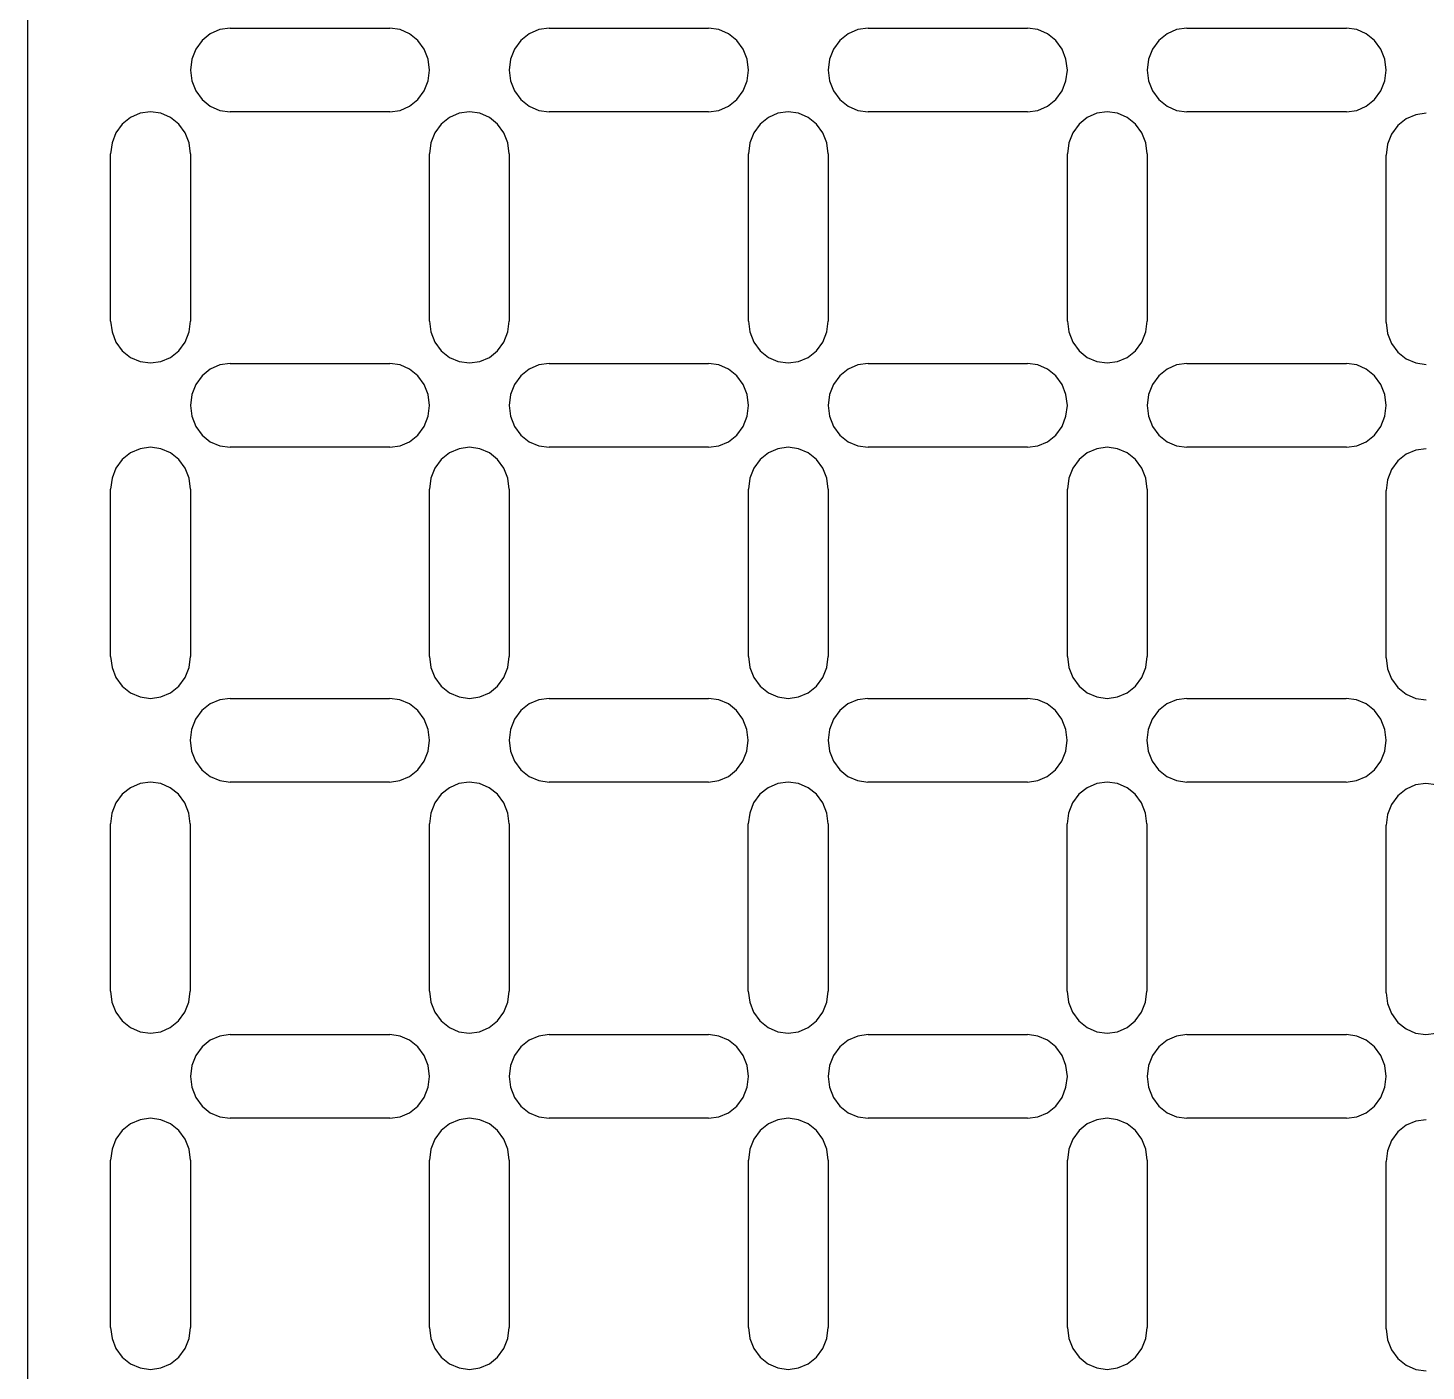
# Model space of a CAD drawing. Extents: x -295 to 295, y -225 to 225.
# Drawn here: x -121.8 to -71, y -147.5 to -98.7 of the extents above; entities that cross this region are included whole.
import ezdxf

# ---------------------------------------------------------------- set-up
doc = ezdxf.new("R2010")
doc.units = 0
doc.layers.get('0').update_dxf_attribs({"linetype": 'CONTINUOUS'})

msp = doc.modelspace()

# ---------------------------------------------------------------- linework, layer by layer
for p, q in [((-121.844, -164.56), (-121.844, -64.523)), ((-115.218, -98.933), (-115.518, -99.175)), ((-114.868, -98.781), (-115.218, -98.933)), ((-114.494, -98.729), (-114.868, -98.781)), ((-114.494, -98.729), (-108.7, -98.729)), ((-108.325, -98.781), (-108.7, -98.729)), ((-107.976, -98.933), (-108.325, -98.781)), ((-107.676, -99.175), (-107.976, -98.933)), ((-103.631, -98.933), (-103.93, -99.175)), ((-103.281, -98.781), (-103.631, -98.933)), ((-102.906, -98.729), (-103.281, -98.781)), ((-102.906, -98.729), (-97.113, -98.729)), ((-96.738, -98.781), (-97.113, -98.729)), ((-96.388, -98.933), (-96.738, -98.781)), ((-96.088, -99.175), (-96.388, -98.933)), ((-92.043, -98.933), (-92.343, -99.175)), ((-91.694, -98.781), (-92.043, -98.933)), ((-91.319, -98.729), (-91.694, -98.781)), ((-91.319, -98.729), (-85.525, -98.729)), ((-85.151, -98.781), (-85.525, -98.729)), ((-84.801, -98.933), (-85.151, -98.781)), ((-84.501, -99.175), (-84.801, -98.933)), ((-80.456, -98.933), (-80.756, -99.175)), ((-80.107, -98.781), (-80.456, -98.933)), ((-79.732, -98.729), (-80.107, -98.781)), ((-79.732, -98.729), (-73.938, -98.729)), ((-73.563, -98.781), (-73.938, -98.729)), ((-73.214, -98.933), (-73.563, -98.781)), ((-72.914, -99.175), (-73.214, -98.933)), ((-115.748, -99.49), (-115.893, -99.856)), ((-115.518, -99.175), (-115.748, -99.49)), ((-107.446, -99.49), (-107.676, -99.175)), ((-107.301, -99.856), (-107.446, -99.49)), ((-104.161, -99.49), (-104.305, -99.856)), ((-103.93, -99.175), (-104.161, -99.49)), ((-95.858, -99.49), (-96.088, -99.175)), ((-95.714, -99.856), (-95.858, -99.49)), ((-92.573, -99.49), (-92.718, -99.856)), ((-92.343, -99.175), (-92.573, -99.49)), ((-84.271, -99.49), (-84.501, -99.175)), ((-84.126, -99.856), (-84.271, -99.49)), ((-80.986, -99.49), (-81.131, -99.856)), ((-80.756, -99.175), (-80.986, -99.49)), ((-72.684, -99.49), (-72.914, -99.175)), ((-72.539, -99.856), (-72.684, -99.49)), ((-115.893, -99.856), (-115.942, -100.25)), ((-107.252, -100.25), (-107.301, -99.856)), ((-104.305, -99.856), (-104.355, -100.25)), ((-95.664, -100.25), (-95.714, -99.856)), ((-92.718, -99.856), (-92.767, -100.25)), ((-84.077, -100.25), (-84.126, -99.856)), ((-81.131, -99.856), (-81.18, -100.25)), ((-72.49, -100.25), (-72.539, -99.856)), ((-115.942, -100.25), (-115.893, -100.643)), ((-107.301, -100.643), (-107.252, -100.25)), ((-104.355, -100.25), (-104.305, -100.643)), ((-95.714, -100.643), (-95.664, -100.25)), ((-92.767, -100.25), (-92.718, -100.643)), ((-84.126, -100.643), (-84.077, -100.25)), ((-81.18, -100.25), (-81.131, -100.643)), ((-72.539, -100.643), (-72.49, -100.25)), ((-115.893, -100.643), (-115.748, -101.01)), ((-115.748, -101.01), (-115.518, -101.325)), ((-107.676, -101.325), (-107.446, -101.01)), ((-107.446, -101.01), (-107.301, -100.643)), ((-104.305, -100.643), (-104.161, -101.01)), ((-104.161, -101.01), (-103.93, -101.325)), ((-96.088, -101.325), (-95.858, -101.01)), ((-95.858, -101.01), (-95.714, -100.643)), ((-92.718, -100.643), (-92.573, -101.01)), ((-92.573, -101.01), (-92.343, -101.325)), ((-84.501, -101.325), (-84.271, -101.01)), ((-84.271, -101.01), (-84.126, -100.643)), ((-81.131, -100.643), (-80.986, -101.01)), ((-80.986, -101.01), (-80.756, -101.325)), ((-72.914, -101.325), (-72.684, -101.01)), ((-72.684, -101.01), (-72.539, -100.643)), ((-115.518, -101.325), (-115.218, -101.566)), ((-115.218, -101.566), (-114.868, -101.718)), ((-108.325, -101.718), (-107.976, -101.566)), ((-107.976, -101.566), (-107.676, -101.325)), ((-103.93, -101.325), (-103.631, -101.566)), ((-103.631, -101.566), (-103.281, -101.718)), ((-96.738, -101.718), (-96.388, -101.566)), ((-96.388, -101.566), (-96.088, -101.325)), ((-92.343, -101.325), (-92.043, -101.566)), ((-92.043, -101.566), (-91.694, -101.718)), ((-85.151, -101.718), (-84.801, -101.566)), ((-84.801, -101.566), (-84.501, -101.325)), ((-80.756, -101.325), (-80.456, -101.566)), ((-80.456, -101.566), (-80.107, -101.718)), ((-73.563, -101.718), (-73.214, -101.566)), ((-73.214, -101.566), (-72.914, -101.325)), ((-118.115, -101.973), (-118.415, -102.214)), ((-117.765, -101.821), (-118.115, -101.973)), ((-117.39, -101.769), (-117.765, -101.821)), ((-117.016, -101.821), (-117.39, -101.769)), ((-116.666, -101.973), (-117.016, -101.821)), ((-116.366, -102.214), (-116.666, -101.973)), ((-114.868, -101.718), (-114.494, -101.77)), ((-108.7, -101.77), (-114.494, -101.77)), ((-108.7, -101.77), (-108.325, -101.718)), ((-106.527, -101.973), (-106.827, -102.214)), ((-106.178, -101.821), (-106.527, -101.973)), ((-105.803, -101.769), (-106.178, -101.821)), ((-105.428, -101.821), (-105.803, -101.769)), ((-105.079, -101.973), (-105.428, -101.821)), ((-104.779, -102.214), (-105.079, -101.973)), ((-103.281, -101.718), (-102.906, -101.77)), ((-97.113, -101.77), (-102.906, -101.77)), ((-97.113, -101.77), (-96.738, -101.718)), ((-94.94, -101.973), (-95.24, -102.214)), ((-94.591, -101.821), (-94.94, -101.973)), ((-94.216, -101.769), (-94.591, -101.821)), ((-93.841, -101.821), (-94.216, -101.769)), ((-93.492, -101.973), (-93.841, -101.821)), ((-93.192, -102.214), (-93.492, -101.973)), ((-91.694, -101.718), (-91.319, -101.77)), ((-85.525, -101.77), (-91.319, -101.77)), ((-85.525, -101.77), (-85.151, -101.718)), ((-83.353, -101.973), (-83.653, -102.214)), ((-83.003, -101.821), (-83.353, -101.973)), ((-82.629, -101.769), (-83.003, -101.821)), ((-82.254, -101.821), (-82.629, -101.769)), ((-81.904, -101.973), (-82.254, -101.821)), ((-81.604, -102.214), (-81.904, -101.973)), ((-80.107, -101.718), (-79.732, -101.77)), ((-73.938, -101.77), (-79.732, -101.77)), ((-73.938, -101.77), (-73.563, -101.718)), ((-71.765, -102.025), (-72.065, -102.266)), ((-71.416, -101.873), (-71.765, -102.025)), ((-71.041, -101.821), (-71.416, -101.873)), ((-118.645, -102.529), (-118.789, -102.896)), ((-118.415, -102.214), (-118.645, -102.529)), ((-116.136, -102.529), (-116.366, -102.214)), ((-115.991, -102.896), (-116.136, -102.529)), ((-107.057, -102.529), (-107.202, -102.896)), ((-106.827, -102.214), (-107.057, -102.529)), ((-104.549, -102.529), (-104.779, -102.214)), ((-104.404, -102.896), (-104.549, -102.529)), ((-95.47, -102.529), (-95.615, -102.896)), ((-95.24, -102.214), (-95.47, -102.529)), ((-92.961, -102.529), (-93.192, -102.214)), ((-92.817, -102.896), (-92.961, -102.529)), ((-83.883, -102.529), (-84.028, -102.896)), ((-83.653, -102.214), (-83.883, -102.529)), ((-81.374, -102.529), (-81.604, -102.214)), ((-81.229, -102.896), (-81.374, -102.529)), ((-72.296, -102.581), (-72.44, -102.948)), ((-72.065, -102.266), (-72.296, -102.581)), ((-118.789, -102.896), (-118.839, -103.289)), ((-115.942, -103.289), (-115.991, -102.896)), ((-107.202, -102.896), (-107.252, -103.289)), ((-104.355, -103.289), (-104.404, -102.896)), ((-95.615, -102.896), (-95.664, -103.289)), ((-92.767, -103.289), (-92.817, -102.896)), ((-84.028, -102.896), (-84.077, -103.289)), ((-81.18, -103.289), (-81.229, -102.896)), ((-72.44, -102.948), (-72.49, -103.341)), ((-118.839, -109.37), (-118.839, -103.289)), ((-115.942, -103.289), (-115.942, -109.37)), ((-107.252, -109.37), (-107.252, -103.289)), ((-104.355, -103.289), (-104.355, -109.37)), ((-95.664, -109.37), (-95.664, -103.289)), ((-92.767, -103.289), (-92.767, -109.37)), ((-84.077, -109.37), (-84.077, -103.289)), ((-81.18, -103.289), (-81.18, -109.37)), ((-72.49, -109.422), (-72.49, -103.341)), ((-118.839, -109.37), (-118.789, -109.764)), ((-115.991, -109.764), (-115.942, -109.37)), ((-107.252, -109.37), (-107.202, -109.764)), ((-104.404, -109.764), (-104.355, -109.37)), ((-95.664, -109.37), (-95.615, -109.764)), ((-92.817, -109.764), (-92.767, -109.37)), ((-84.077, -109.37), (-84.028, -109.764)), ((-81.229, -109.764), (-81.18, -109.37)), ((-72.49, -109.422), (-72.44, -109.816)), ((-118.789, -109.764), (-118.645, -110.13)), ((-118.645, -110.13), (-118.415, -110.445)), ((-116.366, -110.445), (-116.136, -110.13)), ((-116.136, -110.13), (-115.991, -109.764)), ((-107.202, -109.764), (-107.057, -110.13)), ((-107.057, -110.13), (-106.827, -110.445)), ((-104.779, -110.445), (-104.549, -110.13)), ((-104.549, -110.13), (-104.404, -109.764)), ((-95.615, -109.764), (-95.47, -110.13)), ((-95.47, -110.13), (-95.24, -110.445)), ((-93.192, -110.445), (-92.961, -110.13)), ((-92.961, -110.13), (-92.817, -109.764)), ((-84.028, -109.764), (-83.883, -110.13)), ((-83.883, -110.13), (-83.653, -110.445)), ((-81.604, -110.445), (-81.374, -110.13)), ((-81.374, -110.13), (-81.229, -109.764)), ((-72.44, -109.816), (-72.296, -110.182)), ((-72.296, -110.182), (-72.065, -110.497)), ((-118.415, -110.445), (-118.115, -110.687)), ((-118.115, -110.687), (-117.765, -110.839)), ((-117.016, -110.839), (-116.666, -110.687)), ((-116.666, -110.687), (-116.366, -110.445)), ((-106.827, -110.445), (-106.527, -110.687)), ((-106.527, -110.687), (-106.178, -110.839)), ((-105.428, -110.839), (-105.079, -110.687)), ((-105.079, -110.687), (-104.779, -110.445)), ((-95.24, -110.445), (-94.94, -110.687)), ((-94.94, -110.687), (-94.591, -110.839)), ((-93.841, -110.839), (-93.492, -110.687)), ((-93.492, -110.687), (-93.192, -110.445)), ((-83.653, -110.445), (-83.353, -110.687)), ((-83.353, -110.687), (-83.003, -110.839)), ((-82.254, -110.839), (-81.904, -110.687)), ((-81.904, -110.687), (-81.604, -110.445)), ((-72.065, -110.497), (-71.765, -110.739)), ((-71.765, -110.739), (-71.416, -110.891)), ((-117.765, -110.839), (-117.39, -110.891)), ((-117.39, -110.891), (-117.016, -110.839)), ((-115.218, -111.116), (-115.518, -111.357)), ((-114.868, -110.964), (-115.218, -111.116)), ((-114.494, -110.912), (-114.868, -110.964)), ((-114.494, -110.912), (-108.7, -110.912)), ((-108.325, -110.964), (-108.7, -110.912)), ((-107.976, -111.116), (-108.325, -110.964)), ((-107.676, -111.357), (-107.976, -111.116)), ((-106.178, -110.839), (-105.803, -110.891)), ((-105.803, -110.891), (-105.428, -110.839)), ((-103.631, -111.116), (-103.93, -111.357)), ((-103.281, -110.964), (-103.631, -111.116)), ((-102.906, -110.912), (-103.281, -110.964)), ((-102.906, -110.912), (-97.113, -110.912)), ((-96.738, -110.964), (-97.113, -110.912)), ((-96.388, -111.116), (-96.738, -110.964)), ((-96.088, -111.357), (-96.388, -111.116)), ((-94.591, -110.839), (-94.216, -110.891)), ((-94.216, -110.891), (-93.841, -110.839)), ((-92.043, -111.116), (-92.343, -111.357)), ((-91.694, -110.964), (-92.043, -111.116)), ((-91.319, -110.912), (-91.694, -110.964)), ((-91.319, -110.912), (-85.525, -110.912)), ((-85.151, -110.964), (-85.525, -110.912)), ((-84.801, -111.116), (-85.151, -110.964)), ((-84.501, -111.357), (-84.801, -111.116)), ((-83.003, -110.839), (-82.629, -110.891)), ((-82.629, -110.891), (-82.254, -110.839)), ((-80.456, -111.116), (-80.756, -111.357)), ((-80.107, -110.964), (-80.456, -111.116)), ((-79.732, -110.912), (-80.107, -110.964)), ((-79.732, -110.912), (-73.938, -110.912)), ((-73.563, -110.964), (-73.938, -110.912)), ((-73.214, -111.116), (-73.563, -110.964)), ((-72.914, -111.357), (-73.214, -111.116)), ((-71.416, -110.891), (-71.041, -110.942)), ((-115.748, -111.672), (-115.893, -112.039)), ((-115.518, -111.357), (-115.748, -111.672)), ((-107.446, -111.672), (-107.676, -111.357)), ((-107.301, -112.039), (-107.446, -111.672)), ((-104.161, -111.672), (-104.305, -112.039)), ((-103.93, -111.357), (-104.161, -111.672)), ((-95.858, -111.672), (-96.088, -111.357)), ((-95.714, -112.039), (-95.858, -111.672)), ((-92.573, -111.672), (-92.718, -112.039)), ((-92.343, -111.357), (-92.573, -111.672)), ((-84.271, -111.672), (-84.501, -111.357)), ((-84.126, -112.039), (-84.271, -111.672)), ((-80.986, -111.672), (-81.131, -112.039)), ((-80.756, -111.357), (-80.986, -111.672)), ((-72.684, -111.672), (-72.914, -111.357)), ((-72.539, -112.039), (-72.684, -111.672)), ((-115.893, -112.039), (-115.942, -112.432)), ((-107.252, -112.432), (-107.301, -112.039)), ((-104.305, -112.039), (-104.355, -112.432)), ((-95.664, -112.432), (-95.714, -112.039)), ((-92.718, -112.039), (-92.767, -112.432)), ((-84.077, -112.432), (-84.126, -112.039)), ((-81.131, -112.039), (-81.18, -112.432)), ((-72.49, -112.432), (-72.539, -112.039)), ((-115.942, -112.432), (-115.893, -112.826)), ((-107.301, -112.826), (-107.252, -112.432)), ((-104.355, -112.432), (-104.305, -112.826)), ((-95.714, -112.826), (-95.664, -112.432)), ((-92.767, -112.432), (-92.718, -112.826)), ((-84.126, -112.826), (-84.077, -112.432)), ((-81.18, -112.432), (-81.131, -112.826)), ((-72.539, -112.826), (-72.49, -112.432)), ((-115.893, -112.826), (-115.748, -113.193)), ((-115.748, -113.193), (-115.518, -113.507)), ((-107.676, -113.507), (-107.446, -113.193)), ((-107.446, -113.193), (-107.301, -112.826)), ((-104.305, -112.826), (-104.161, -113.193)), ((-104.161, -113.193), (-103.93, -113.507)), ((-96.088, -113.507), (-95.858, -113.193)), ((-95.858, -113.193), (-95.714, -112.826)), ((-92.718, -112.826), (-92.573, -113.193)), ((-92.573, -113.193), (-92.343, -113.507)), ((-84.501, -113.507), (-84.271, -113.193)), ((-84.271, -113.193), (-84.126, -112.826)), ((-81.131, -112.826), (-80.986, -113.193)), ((-80.986, -113.193), (-80.756, -113.507)), ((-72.914, -113.507), (-72.684, -113.193)), ((-72.684, -113.193), (-72.539, -112.826)), ((-115.518, -113.507), (-115.218, -113.749)), ((-115.218, -113.749), (-114.868, -113.901)), ((-108.325, -113.901), (-107.976, -113.749)), ((-107.976, -113.749), (-107.676, -113.507)), ((-103.93, -113.507), (-103.631, -113.749)), ((-103.631, -113.749), (-103.281, -113.901)), ((-96.738, -113.901), (-96.388, -113.749)), ((-96.388, -113.749), (-96.088, -113.507)), ((-92.343, -113.507), (-92.043, -113.749)), ((-92.043, -113.749), (-91.694, -113.901)), ((-85.151, -113.901), (-84.801, -113.749)), ((-84.801, -113.749), (-84.501, -113.507)), ((-80.756, -113.507), (-80.456, -113.749)), ((-80.456, -113.749), (-80.107, -113.901)), ((-73.563, -113.901), (-73.214, -113.749)), ((-73.214, -113.749), (-72.914, -113.507)), ((-118.115, -114.156), (-118.415, -114.397)), ((-117.765, -114.004), (-118.115, -114.156)), ((-117.39, -113.952), (-117.765, -114.004)), ((-117.016, -114.004), (-117.39, -113.952)), ((-116.666, -114.156), (-117.016, -114.004)), ((-116.366, -114.397), (-116.666, -114.156)), ((-114.868, -113.901), (-114.494, -113.953)), ((-108.7, -113.953), (-114.494, -113.953)), ((-108.7, -113.953), (-108.325, -113.901)), ((-106.527, -114.156), (-106.827, -114.397)), ((-106.178, -114.004), (-106.527, -114.156)), ((-105.803, -113.952), (-106.178, -114.004)), ((-105.428, -114.004), (-105.803, -113.952)), ((-105.079, -114.156), (-105.428, -114.004)), ((-104.779, -114.397), (-105.079, -114.156)), ((-103.281, -113.901), (-102.906, -113.953)), ((-97.113, -113.953), (-102.906, -113.953)), ((-97.113, -113.953), (-96.738, -113.901)), ((-94.94, -114.156), (-95.24, -114.397)), ((-94.591, -114.004), (-94.94, -114.156)), ((-94.216, -113.952), (-94.591, -114.004)), ((-93.841, -114.004), (-94.216, -113.952)), ((-93.492, -114.156), (-93.841, -114.004)), ((-93.192, -114.397), (-93.492, -114.156)), ((-91.694, -113.901), (-91.319, -113.953)), ((-85.525, -113.953), (-91.319, -113.953)), ((-85.525, -113.953), (-85.151, -113.901)), ((-83.353, -114.156), (-83.653, -114.397)), ((-83.003, -114.004), (-83.353, -114.156)), ((-82.629, -113.952), (-83.003, -114.004)), ((-82.254, -114.004), (-82.629, -113.952)), ((-81.904, -114.156), (-82.254, -114.004)), ((-81.604, -114.397), (-81.904, -114.156)), ((-80.107, -113.901), (-79.732, -113.953)), ((-73.938, -113.953), (-79.732, -113.953)), ((-73.938, -113.953), (-73.563, -113.901)), ((-71.765, -114.207), (-72.065, -114.449)), ((-71.416, -114.056), (-71.765, -114.207)), ((-71.041, -114.004), (-71.416, -114.056)), ((-118.645, -114.712), (-118.789, -115.079)), ((-118.415, -114.397), (-118.645, -114.712)), ((-116.136, -114.712), (-116.366, -114.397)), ((-115.991, -115.079), (-116.136, -114.712)), ((-107.057, -114.712), (-107.202, -115.079)), ((-106.827, -114.397), (-107.057, -114.712)), ((-104.549, -114.712), (-104.779, -114.397)), ((-104.404, -115.079), (-104.549, -114.712)), ((-95.47, -114.712), (-95.615, -115.079)), ((-95.24, -114.397), (-95.47, -114.712)), ((-92.961, -114.712), (-93.192, -114.397)), ((-92.817, -115.079), (-92.961, -114.712)), ((-83.883, -114.712), (-84.028, -115.079)), ((-83.653, -114.397), (-83.883, -114.712)), ((-81.374, -114.712), (-81.604, -114.397)), ((-81.229, -115.079), (-81.374, -114.712)), ((-72.296, -114.764), (-72.44, -115.131)), ((-72.065, -114.449), (-72.296, -114.764)), ((-118.789, -115.079), (-118.839, -115.472)), ((-115.942, -115.472), (-115.991, -115.079)), ((-107.202, -115.079), (-107.252, -115.472)), ((-104.355, -115.472), (-104.404, -115.079)), ((-95.615, -115.079), (-95.664, -115.472)), ((-92.767, -115.472), (-92.817, -115.079)), ((-84.028, -115.079), (-84.077, -115.472)), ((-81.18, -115.472), (-81.229, -115.079)), ((-72.44, -115.131), (-72.49, -115.524)), ((-118.839, -121.553), (-118.839, -115.472)), ((-115.942, -115.472), (-115.942, -121.553)), ((-107.252, -121.553), (-107.252, -115.472)), ((-104.355, -115.472), (-104.355, -121.553)), ((-95.664, -121.553), (-95.664, -115.472)), ((-92.767, -115.472), (-92.767, -121.553)), ((-84.077, -121.553), (-84.077, -115.472)), ((-81.18, -115.472), (-81.18, -121.553)), ((-72.49, -121.605), (-72.49, -115.524)), ((-118.839, -121.553), (-118.789, -121.947)), ((-115.991, -121.947), (-115.942, -121.553)), ((-107.252, -121.553), (-107.202, -121.947)), ((-104.404, -121.947), (-104.355, -121.553)), ((-95.664, -121.553), (-95.615, -121.947)), ((-92.817, -121.947), (-92.767, -121.553)), ((-84.077, -121.553), (-84.028, -121.947)), ((-81.229, -121.947), (-81.18, -121.553)), ((-72.49, -121.605), (-72.44, -121.998)), ((-118.789, -121.947), (-118.645, -122.313)), ((-118.645, -122.313), (-118.415, -122.628)), ((-116.366, -122.628), (-116.136, -122.313)), ((-116.136, -122.313), (-115.991, -121.947)), ((-107.202, -121.947), (-107.057, -122.313)), ((-107.057, -122.313), (-106.827, -122.628)), ((-104.779, -122.628), (-104.549, -122.313)), ((-104.549, -122.313), (-104.404, -121.947)), ((-95.615, -121.947), (-95.47, -122.313)), ((-95.47, -122.313), (-95.24, -122.628)), ((-93.192, -122.628), (-92.961, -122.313)), ((-92.961, -122.313), (-92.817, -121.947)), ((-84.028, -121.947), (-83.883, -122.313)), ((-83.883, -122.313), (-83.653, -122.628)), ((-81.604, -122.628), (-81.374, -122.313)), ((-81.374, -122.313), (-81.229, -121.947)), ((-72.44, -121.998), (-72.296, -122.365)), ((-72.296, -122.365), (-72.065, -122.68)), ((-118.415, -122.628), (-118.115, -122.87)), ((-118.115, -122.87), (-117.765, -123.022)), ((-117.016, -123.022), (-116.666, -122.87)), ((-116.666, -122.87), (-116.366, -122.628)), ((-106.827, -122.628), (-106.527, -122.87)), ((-106.527, -122.87), (-106.178, -123.022)), ((-105.428, -123.022), (-105.079, -122.87)), ((-105.079, -122.87), (-104.779, -122.628)), ((-95.24, -122.628), (-94.94, -122.87)), ((-94.94, -122.87), (-94.591, -123.022)), ((-93.841, -123.022), (-93.492, -122.87)), ((-93.492, -122.87), (-93.192, -122.628)), ((-83.653, -122.628), (-83.353, -122.87)), ((-83.353, -122.87), (-83.003, -123.022)), ((-82.254, -123.022), (-81.904, -122.87)), ((-81.904, -122.87), (-81.604, -122.628)), ((-72.065, -122.68), (-71.765, -122.922)), ((-71.765, -122.922), (-71.416, -123.073)), ((-117.765, -123.022), (-117.39, -123.073)), ((-117.39, -123.073), (-117.016, -123.022)), ((-115.223, -123.277), (-115.523, -123.519)), ((-114.873, -123.125), (-115.223, -123.277)), ((-114.498, -123.073), (-114.873, -123.125)), ((-114.498, -123.073), (-108.705, -123.073)), ((-108.33, -123.125), (-108.705, -123.073)), ((-107.981, -123.277), (-108.33, -123.125)), ((-107.681, -123.519), (-107.981, -123.277)), ((-106.178, -123.022), (-105.803, -123.073)), ((-105.803, -123.073), (-105.428, -123.022)), ((-103.635, -123.277), (-103.935, -123.519)), ((-103.286, -123.125), (-103.635, -123.277)), ((-102.911, -123.073), (-103.286, -123.125)), ((-102.911, -123.073), (-97.118, -123.073)), ((-96.743, -123.125), (-97.118, -123.073)), ((-96.393, -123.277), (-96.743, -123.125)), ((-96.093, -123.519), (-96.393, -123.277)), ((-94.591, -123.022), (-94.216, -123.073)), ((-94.216, -123.073), (-93.841, -123.022)), ((-92.048, -123.277), (-92.348, -123.519)), ((-91.699, -123.125), (-92.048, -123.277)), ((-91.324, -123.073), (-91.699, -123.125)), ((-91.324, -123.073), (-85.53, -123.073)), ((-85.155, -123.125), (-85.53, -123.073)), ((-84.806, -123.277), (-85.155, -123.125)), ((-84.506, -123.519), (-84.806, -123.277)), ((-83.003, -123.022), (-82.629, -123.073)), ((-82.629, -123.073), (-82.254, -123.022)), ((-80.461, -123.277), (-80.761, -123.519)), ((-80.111, -123.125), (-80.461, -123.277)), ((-79.737, -123.073), (-80.111, -123.125)), ((-79.737, -123.073), (-73.943, -123.073)), ((-73.568, -123.125), (-73.943, -123.073)), ((-73.219, -123.277), (-73.568, -123.125)), ((-72.919, -123.519), (-73.219, -123.277)), ((-71.416, -123.073), (-71.041, -123.125)), ((-115.753, -123.834), (-115.898, -124.2)), ((-115.523, -123.519), (-115.753, -123.834)), ((-107.45, -123.834), (-107.681, -123.519)), ((-107.306, -124.2), (-107.45, -123.834)), ((-104.166, -123.834), (-104.31, -124.2)), ((-103.935, -123.519), (-104.166, -123.834)), ((-95.863, -123.834), (-96.093, -123.519)), ((-95.718, -124.2), (-95.863, -123.834)), ((-92.578, -123.834), (-92.723, -124.2)), ((-92.348, -123.519), (-92.578, -123.834)), ((-84.276, -123.834), (-84.506, -123.519)), ((-84.131, -124.2), (-84.276, -123.834)), ((-80.991, -123.834), (-81.136, -124.2)), ((-80.761, -123.519), (-80.991, -123.834)), ((-72.689, -123.834), (-72.919, -123.519)), ((-72.544, -124.2), (-72.689, -123.834)), ((-115.898, -124.2), (-115.947, -124.594)), ((-107.256, -124.594), (-107.306, -124.2)), ((-104.31, -124.2), (-104.36, -124.594)), ((-95.669, -124.594), (-95.718, -124.2)), ((-92.723, -124.2), (-92.772, -124.594)), ((-84.082, -124.594), (-84.131, -124.2)), ((-81.136, -124.2), (-81.185, -124.594)), ((-72.495, -124.594), (-72.544, -124.2)), ((-115.947, -124.594), (-115.898, -124.987)), ((-107.306, -124.987), (-107.256, -124.594)), ((-104.36, -124.594), (-104.31, -124.987)), ((-95.718, -124.987), (-95.669, -124.594)), ((-92.772, -124.594), (-92.723, -124.987)), ((-84.131, -124.987), (-84.082, -124.594)), ((-81.185, -124.594), (-81.136, -124.987)), ((-72.544, -124.987), (-72.495, -124.594)), ((-115.898, -124.987), (-115.753, -125.354)), ((-115.753, -125.354), (-115.523, -125.669)), ((-107.681, -125.669), (-107.45, -125.354)), ((-107.45, -125.354), (-107.306, -124.987)), ((-104.31, -124.987), (-104.166, -125.354)), ((-104.166, -125.354), (-103.935, -125.669)), ((-96.093, -125.669), (-95.863, -125.354)), ((-95.863, -125.354), (-95.718, -124.987)), ((-92.723, -124.987), (-92.578, -125.354)), ((-92.578, -125.354), (-92.348, -125.669)), ((-84.506, -125.669), (-84.276, -125.354)), ((-84.276, -125.354), (-84.131, -124.987)), ((-81.136, -124.987), (-80.991, -125.354)), ((-80.991, -125.354), (-80.761, -125.669)), ((-72.919, -125.669), (-72.689, -125.354)), ((-72.689, -125.354), (-72.544, -124.987)), ((-115.523, -125.669), (-115.223, -125.91)), ((-115.223, -125.91), (-114.873, -126.062)), ((-108.33, -126.062), (-107.981, -125.91)), ((-107.981, -125.91), (-107.681, -125.669)), ((-103.935, -125.669), (-103.635, -125.91)), ((-103.635, -125.91), (-103.286, -126.062)), ((-96.743, -126.062), (-96.393, -125.91)), ((-96.393, -125.91), (-96.093, -125.669)), ((-92.348, -125.669), (-92.048, -125.91)), ((-92.048, -125.91), (-91.699, -126.062)), ((-85.155, -126.062), (-84.806, -125.91)), ((-84.806, -125.91), (-84.506, -125.669)), ((-80.761, -125.669), (-80.461, -125.91)), ((-80.461, -125.91), (-80.111, -126.062)), ((-73.568, -126.062), (-73.219, -125.91)), ((-73.219, -125.91), (-72.919, -125.669)), ((-118.119, -126.317), (-118.419, -126.558)), ((-117.77, -126.165), (-118.119, -126.317)), ((-117.395, -126.113), (-117.77, -126.165)), ((-117.02, -126.165), (-117.395, -126.113)), ((-116.671, -126.317), (-117.02, -126.165)), ((-116.371, -126.558), (-116.671, -126.317)), ((-114.873, -126.062), (-114.498, -126.114)), ((-108.705, -126.114), (-114.498, -126.114)), ((-108.705, -126.114), (-108.33, -126.062)), ((-106.532, -126.317), (-106.832, -126.558)), ((-106.183, -126.165), (-106.532, -126.317)), ((-105.808, -126.113), (-106.183, -126.165)), ((-105.433, -126.165), (-105.808, -126.113)), ((-105.084, -126.317), (-105.433, -126.165)), ((-104.784, -126.558), (-105.084, -126.317)), ((-103.286, -126.062), (-102.911, -126.114)), ((-97.118, -126.114), (-102.911, -126.114)), ((-97.118, -126.114), (-96.743, -126.062)), ((-94.945, -126.317), (-95.245, -126.558)), ((-94.596, -126.165), (-94.945, -126.317)), ((-94.221, -126.113), (-94.596, -126.165)), ((-93.846, -126.165), (-94.221, -126.113)), ((-93.497, -126.317), (-93.846, -126.165)), ((-93.197, -126.558), (-93.497, -126.317)), ((-91.699, -126.062), (-91.324, -126.114)), ((-85.53, -126.114), (-91.324, -126.114)), ((-85.53, -126.114), (-85.155, -126.062)), ((-83.358, -126.317), (-83.658, -126.558)), ((-83.008, -126.165), (-83.358, -126.317)), ((-82.633, -126.113), (-83.008, -126.165)), ((-82.259, -126.165), (-82.633, -126.113)), ((-81.909, -126.317), (-82.259, -126.165)), ((-81.609, -126.558), (-81.909, -126.317)), ((-80.111, -126.062), (-79.737, -126.114)), ((-73.943, -126.114), (-79.737, -126.114)), ((-73.943, -126.114), (-73.568, -126.062)), ((-71.77, -126.369), (-72.07, -126.61)), ((-71.421, -126.217), (-71.77, -126.369)), ((-71.046, -126.165), (-71.421, -126.217)), ((-70.671, -126.217), (-71.046, -126.165)), ((-118.65, -126.873), (-118.794, -127.24)), ((-118.419, -126.558), (-118.65, -126.873)), ((-116.141, -126.873), (-116.371, -126.558)), ((-115.996, -127.24), (-116.141, -126.873)), ((-107.062, -126.873), (-107.207, -127.24)), ((-106.832, -126.558), (-107.062, -126.873)), ((-104.554, -126.873), (-104.784, -126.558)), ((-104.409, -127.24), (-104.554, -126.873)), ((-95.475, -126.873), (-95.62, -127.24)), ((-95.245, -126.558), (-95.475, -126.873)), ((-92.966, -126.873), (-93.197, -126.558)), ((-92.822, -127.24), (-92.966, -126.873)), ((-83.888, -126.873), (-84.032, -127.24)), ((-83.658, -126.558), (-83.888, -126.873)), ((-81.379, -126.873), (-81.609, -126.558)), ((-81.234, -127.24), (-81.379, -126.873)), ((-72.301, -126.925), (-72.445, -127.292)), ((-72.07, -126.61), (-72.301, -126.925)), ((-118.794, -127.24), (-118.844, -127.633)), ((-115.947, -127.633), (-115.996, -127.24)), ((-107.207, -127.24), (-107.256, -127.633)), ((-104.36, -127.633), (-104.409, -127.24)), ((-95.62, -127.24), (-95.669, -127.633)), ((-92.772, -127.633), (-92.822, -127.24)), ((-84.032, -127.24), (-84.082, -127.633)), ((-81.185, -127.633), (-81.234, -127.24)), ((-72.445, -127.292), (-72.495, -127.685)), ((-118.844, -133.714), (-118.844, -127.633)), ((-115.947, -127.633), (-115.947, -133.714)), ((-107.256, -133.714), (-107.256, -127.633)), ((-104.36, -127.633), (-104.36, -133.714)), ((-95.669, -133.714), (-95.669, -127.633)), ((-92.772, -127.633), (-92.772, -133.714)), ((-84.082, -133.714), (-84.082, -127.633)), ((-81.185, -127.633), (-81.185, -133.714)), ((-72.495, -133.766), (-72.495, -127.685)), ((-118.844, -133.714), (-118.794, -134.108)), ((-118.794, -134.108), (-118.65, -134.474)), ((-116.141, -134.474), (-115.996, -134.108)), ((-115.996, -134.108), (-115.947, -133.714)), ((-107.256, -133.714), (-107.207, -134.108)), ((-107.207, -134.108), (-107.062, -134.474)), ((-104.554, -134.474), (-104.409, -134.108)), ((-104.409, -134.108), (-104.36, -133.714)), ((-95.669, -133.714), (-95.62, -134.108)), ((-95.62, -134.108), (-95.475, -134.474)), ((-92.966, -134.474), (-92.822, -134.108)), ((-92.822, -134.108), (-92.772, -133.714)), ((-84.082, -133.714), (-84.032, -134.108)), ((-84.032, -134.108), (-83.888, -134.474)), ((-81.379, -134.474), (-81.234, -134.108)), ((-81.234, -134.108), (-81.185, -133.714)), ((-72.495, -133.766), (-72.445, -134.16)), ((-118.65, -134.474), (-118.419, -134.789)), ((-116.371, -134.789), (-116.141, -134.474)), ((-107.062, -134.474), (-106.832, -134.789)), ((-104.784, -134.789), (-104.554, -134.474)), ((-95.475, -134.474), (-95.245, -134.789)), ((-93.197, -134.789), (-92.966, -134.474)), ((-83.888, -134.474), (-83.658, -134.789)), ((-81.609, -134.789), (-81.379, -134.474)), ((-72.445, -134.16), (-72.301, -134.526)), ((-72.301, -134.526), (-72.07, -134.841)), ((-118.419, -134.789), (-118.119, -135.031)), ((-118.119, -135.031), (-117.77, -135.183)), ((-117.02, -135.183), (-116.671, -135.031)), ((-116.671, -135.031), (-116.371, -134.789)), ((-106.832, -134.789), (-106.532, -135.031)), ((-106.532, -135.031), (-106.183, -135.183)), ((-105.433, -135.183), (-105.084, -135.031)), ((-105.084, -135.031), (-104.784, -134.789)), ((-95.245, -134.789), (-94.945, -135.031)), ((-94.945, -135.031), (-94.596, -135.183)), ((-93.846, -135.183), (-93.497, -135.031)), ((-93.497, -135.031), (-93.197, -134.789)), ((-83.658, -134.789), (-83.358, -135.031)), ((-83.358, -135.031), (-83.008, -135.183)), ((-82.259, -135.183), (-81.909, -135.031)), ((-81.909, -135.031), (-81.609, -134.789)), ((-72.07, -134.841), (-71.77, -135.083)), ((-71.77, -135.083), (-71.421, -135.235)), ((-117.77, -135.183), (-117.395, -135.235)), ((-117.395, -135.235), (-117.02, -135.183)), ((-115.218, -135.49), (-115.518, -135.732)), ((-114.868, -135.338), (-115.218, -135.49)), ((-114.494, -135.286), (-114.868, -135.338)), ((-114.494, -135.286), (-108.7, -135.286)), ((-108.325, -135.338), (-108.7, -135.286)), ((-107.976, -135.49), (-108.325, -135.338)), ((-107.676, -135.732), (-107.976, -135.49)), ((-106.183, -135.183), (-105.808, -135.235)), ((-105.808, -135.235), (-105.433, -135.183)), ((-103.631, -135.49), (-103.93, -135.732)), ((-103.281, -135.338), (-103.631, -135.49)), ((-102.906, -135.286), (-103.281, -135.338)), ((-102.906, -135.286), (-97.113, -135.286)), ((-96.738, -135.338), (-97.113, -135.286)), ((-96.388, -135.49), (-96.738, -135.338)), ((-96.088, -135.732), (-96.388, -135.49)), ((-94.596, -135.183), (-94.221, -135.235)), ((-94.221, -135.235), (-93.846, -135.183)), ((-92.043, -135.49), (-92.343, -135.732)), ((-91.694, -135.338), (-92.043, -135.49)), ((-91.319, -135.286), (-91.694, -135.338)), ((-91.319, -135.286), (-85.525, -135.286)), ((-85.151, -135.338), (-85.525, -135.286)), ((-84.801, -135.49), (-85.151, -135.338)), ((-84.501, -135.732), (-84.801, -135.49)), ((-83.008, -135.183), (-82.633, -135.235)), ((-82.633, -135.235), (-82.259, -135.183)), ((-80.456, -135.49), (-80.756, -135.732)), ((-80.107, -135.338), (-80.456, -135.49)), ((-79.732, -135.286), (-80.107, -135.338)), ((-79.732, -135.286), (-73.938, -135.286)), ((-73.563, -135.338), (-73.938, -135.286)), ((-73.214, -135.49), (-73.563, -135.338)), ((-72.914, -135.732), (-73.214, -135.49)), ((-71.421, -135.235), (-71.046, -135.286)), ((-71.046, -135.286), (-70.671, -135.235)), ((-115.748, -136.047), (-115.893, -136.413)), ((-115.518, -135.732), (-115.748, -136.047)), ((-107.446, -136.047), (-107.676, -135.732)), ((-107.301, -136.413), (-107.446, -136.047)), ((-104.161, -136.047), (-104.305, -136.413)), ((-103.93, -135.732), (-104.161, -136.047)), ((-95.858, -136.047), (-96.088, -135.732)), ((-95.714, -136.413), (-95.858, -136.047)), ((-92.573, -136.047), (-92.718, -136.413)), ((-92.343, -135.732), (-92.573, -136.047)), ((-84.271, -136.047), (-84.501, -135.732)), ((-84.126, -136.413), (-84.271, -136.047)), ((-80.986, -136.047), (-81.131, -136.413)), ((-80.756, -135.732), (-80.986, -136.047)), ((-72.684, -136.047), (-72.914, -135.732)), ((-72.539, -136.413), (-72.684, -136.047)), ((-115.893, -136.413), (-115.942, -136.807)), ((-107.252, -136.807), (-107.301, -136.413)), ((-104.305, -136.413), (-104.355, -136.807)), ((-95.664, -136.807), (-95.714, -136.413)), ((-92.718, -136.413), (-92.767, -136.807)), ((-84.077, -136.807), (-84.126, -136.413)), ((-81.131, -136.413), (-81.18, -136.807)), ((-72.49, -136.807), (-72.539, -136.413)), ((-115.942, -136.807), (-115.893, -137.2)), ((-107.301, -137.2), (-107.252, -136.807)), ((-104.355, -136.807), (-104.305, -137.2)), ((-95.714, -137.2), (-95.664, -136.807)), ((-92.767, -136.807), (-92.718, -137.2)), ((-84.126, -137.2), (-84.077, -136.807)), ((-81.18, -136.807), (-81.131, -137.2)), ((-72.539, -137.2), (-72.49, -136.807)), ((-115.893, -137.2), (-115.748, -137.567)), ((-115.748, -137.567), (-115.518, -137.882)), ((-107.676, -137.882), (-107.446, -137.567)), ((-107.446, -137.567), (-107.301, -137.2)), ((-104.305, -137.2), (-104.161, -137.567)), ((-104.161, -137.567), (-103.93, -137.882)), ((-96.088, -137.882), (-95.858, -137.567)), ((-95.858, -137.567), (-95.714, -137.2)), ((-92.718, -137.2), (-92.573, -137.567)), ((-92.573, -137.567), (-92.343, -137.882)), ((-84.501, -137.882), (-84.271, -137.567)), ((-84.271, -137.567), (-84.126, -137.2)), ((-81.131, -137.2), (-80.986, -137.567)), ((-80.986, -137.567), (-80.756, -137.882)), ((-72.914, -137.882), (-72.684, -137.567)), ((-72.684, -137.567), (-72.539, -137.2)), ((-115.518, -137.882), (-115.218, -138.123)), ((-115.218, -138.123), (-114.868, -138.275)), ((-108.325, -138.275), (-107.976, -138.123)), ((-107.976, -138.123), (-107.676, -137.882)), ((-103.93, -137.882), (-103.631, -138.123)), ((-103.631, -138.123), (-103.281, -138.275)), ((-96.738, -138.275), (-96.388, -138.123)), ((-96.388, -138.123), (-96.088, -137.882)), ((-92.343, -137.882), (-92.043, -138.123)), ((-92.043, -138.123), (-91.694, -138.275)), ((-85.151, -138.275), (-84.801, -138.123)), ((-84.801, -138.123), (-84.501, -137.882)), ((-80.756, -137.882), (-80.456, -138.123)), ((-80.456, -138.123), (-80.107, -138.275)), ((-73.563, -138.275), (-73.214, -138.123)), ((-73.214, -138.123), (-72.914, -137.882)), ((-118.115, -138.53), (-118.415, -138.771)), ((-117.765, -138.378), (-118.115, -138.53)), ((-117.39, -138.326), (-117.765, -138.378)), ((-117.016, -138.378), (-117.39, -138.326)), ((-116.666, -138.53), (-117.016, -138.378)), ((-116.366, -138.771), (-116.666, -138.53)), ((-114.868, -138.275), (-114.494, -138.327)), ((-108.7, -138.327), (-114.494, -138.327)), ((-108.7, -138.327), (-108.325, -138.275)), ((-106.527, -138.53), (-106.827, -138.771)), ((-106.178, -138.378), (-106.527, -138.53)), ((-105.803, -138.326), (-106.178, -138.378)), ((-105.428, -138.378), (-105.803, -138.326)), ((-105.079, -138.53), (-105.428, -138.378)), ((-104.779, -138.771), (-105.079, -138.53)), ((-103.281, -138.275), (-102.906, -138.327)), ((-97.113, -138.327), (-102.906, -138.327)), ((-97.113, -138.327), (-96.738, -138.275)), ((-94.94, -138.53), (-95.24, -138.771)), ((-94.591, -138.378), (-94.94, -138.53)), ((-94.216, -138.326), (-94.591, -138.378)), ((-93.841, -138.378), (-94.216, -138.326)), ((-93.492, -138.53), (-93.841, -138.378)), ((-93.192, -138.771), (-93.492, -138.53)), ((-91.694, -138.275), (-91.319, -138.327)), ((-85.525, -138.327), (-91.319, -138.327)), ((-85.525, -138.327), (-85.151, -138.275)), ((-83.353, -138.53), (-83.653, -138.771)), ((-83.003, -138.378), (-83.353, -138.53)), ((-82.629, -138.326), (-83.003, -138.378)), ((-82.254, -138.378), (-82.629, -138.326)), ((-81.904, -138.53), (-82.254, -138.378)), ((-81.604, -138.771), (-81.904, -138.53)), ((-80.107, -138.275), (-79.732, -138.327)), ((-73.938, -138.327), (-79.732, -138.327)), ((-73.938, -138.327), (-73.563, -138.275)), ((-71.765, -138.582), (-72.065, -138.823)), ((-71.416, -138.43), (-71.765, -138.582)), ((-71.041, -138.378), (-71.416, -138.43)), ((-118.645, -139.086), (-118.789, -139.453)), ((-118.415, -138.771), (-118.645, -139.086)), ((-116.136, -139.086), (-116.366, -138.771)), ((-115.991, -139.453), (-116.136, -139.086)), ((-107.057, -139.086), (-107.202, -139.453)), ((-106.827, -138.771), (-107.057, -139.086)), ((-104.549, -139.086), (-104.779, -138.771)), ((-104.404, -139.453), (-104.549, -139.086)), ((-95.47, -139.086), (-95.615, -139.453)), ((-95.24, -138.771), (-95.47, -139.086)), ((-92.961, -139.086), (-93.192, -138.771)), ((-92.817, -139.453), (-92.961, -139.086)), ((-83.883, -139.086), (-84.028, -139.453)), ((-83.653, -138.771), (-83.883, -139.086)), ((-81.374, -139.086), (-81.604, -138.771)), ((-81.229, -139.453), (-81.374, -139.086)), ((-72.296, -139.138), (-72.44, -139.505)), ((-72.065, -138.823), (-72.296, -139.138)), ((-118.789, -139.453), (-118.839, -139.846)), ((-115.942, -139.846), (-115.991, -139.453)), ((-107.202, -139.453), (-107.252, -139.846)), ((-104.355, -139.846), (-104.404, -139.453)), ((-95.615, -139.453), (-95.664, -139.846)), ((-92.767, -139.846), (-92.817, -139.453)), ((-84.028, -139.453), (-84.077, -139.846)), ((-81.18, -139.846), (-81.229, -139.453)), ((-72.44, -139.505), (-72.49, -139.898)), ((-118.839, -145.927), (-118.839, -139.846)), ((-115.942, -139.846), (-115.942, -145.927)), ((-107.252, -145.927), (-107.252, -139.846)), ((-104.355, -139.846), (-104.355, -145.927)), ((-95.664, -145.927), (-95.664, -139.846)), ((-92.767, -139.846), (-92.767, -145.927)), ((-84.077, -145.927), (-84.077, -139.846)), ((-81.18, -139.846), (-81.18, -145.927)), ((-72.49, -145.979), (-72.49, -139.898)), ((-118.839, -145.927), (-118.789, -146.321)), ((-115.991, -146.321), (-115.942, -145.927)), ((-107.252, -145.927), (-107.202, -146.321)), ((-104.404, -146.321), (-104.355, -145.927)), ((-95.664, -145.927), (-95.615, -146.321)), ((-92.817, -146.321), (-92.767, -145.927)), ((-84.077, -145.927), (-84.028, -146.321)), ((-81.229, -146.321), (-81.18, -145.927)), ((-72.49, -145.979), (-72.44, -146.373)), ((-118.789, -146.321), (-118.645, -146.687)), ((-118.645, -146.687), (-118.415, -147.002)), ((-116.366, -147.002), (-116.136, -146.687)), ((-116.136, -146.687), (-115.991, -146.321)), ((-107.202, -146.321), (-107.057, -146.687)), ((-107.057, -146.687), (-106.827, -147.002)), ((-104.779, -147.002), (-104.549, -146.687)), ((-104.549, -146.687), (-104.404, -146.321)), ((-95.615, -146.321), (-95.47, -146.687)), ((-95.47, -146.687), (-95.24, -147.002)), ((-93.192, -147.002), (-92.961, -146.687)), ((-92.961, -146.687), (-92.817, -146.321)), ((-84.028, -146.321), (-83.883, -146.687)), ((-83.883, -146.687), (-83.653, -147.002)), ((-81.604, -147.002), (-81.374, -146.687)), ((-81.374, -146.687), (-81.229, -146.321)), ((-72.44, -146.373), (-72.296, -146.739)), ((-72.296, -146.739), (-72.065, -147.054)), ((-118.415, -147.002), (-118.115, -147.244)), ((-118.115, -147.244), (-117.765, -147.396)), ((-117.016, -147.396), (-116.666, -147.244)), ((-116.666, -147.244), (-116.366, -147.002)), ((-106.827, -147.002), (-106.527, -147.244)), ((-106.527, -147.244), (-106.178, -147.396)), ((-105.428, -147.396), (-105.079, -147.244)), ((-105.079, -147.244), (-104.779, -147.002)), ((-95.24, -147.002), (-94.94, -147.244)), ((-94.94, -147.244), (-94.591, -147.396)), ((-93.841, -147.396), (-93.492, -147.244)), ((-93.492, -147.244), (-93.192, -147.002)), ((-83.653, -147.002), (-83.353, -147.244)), ((-83.353, -147.244), (-83.003, -147.396)), ((-82.254, -147.396), (-81.904, -147.244)), ((-81.904, -147.244), (-81.604, -147.002)), ((-72.065, -147.054), (-71.765, -147.296)), ((-71.765, -147.296), (-71.416, -147.448)), ((-117.765, -147.396), (-117.39, -147.448)), ((-117.39, -147.448), (-117.016, -147.396)), ((-106.178, -147.396), (-105.803, -147.448)), ((-105.803, -147.448), (-105.428, -147.396)), ((-94.591, -147.396), (-94.216, -147.448)), ((-94.216, -147.448), (-93.841, -147.396)), ((-83.003, -147.396), (-82.629, -147.448)), ((-82.629, -147.448), (-82.254, -147.396)), ((-71.416, -147.448), (-71.041, -147.499))]:
    msp.add_line(p, q)

doc.saveas('drawing.dxf')
